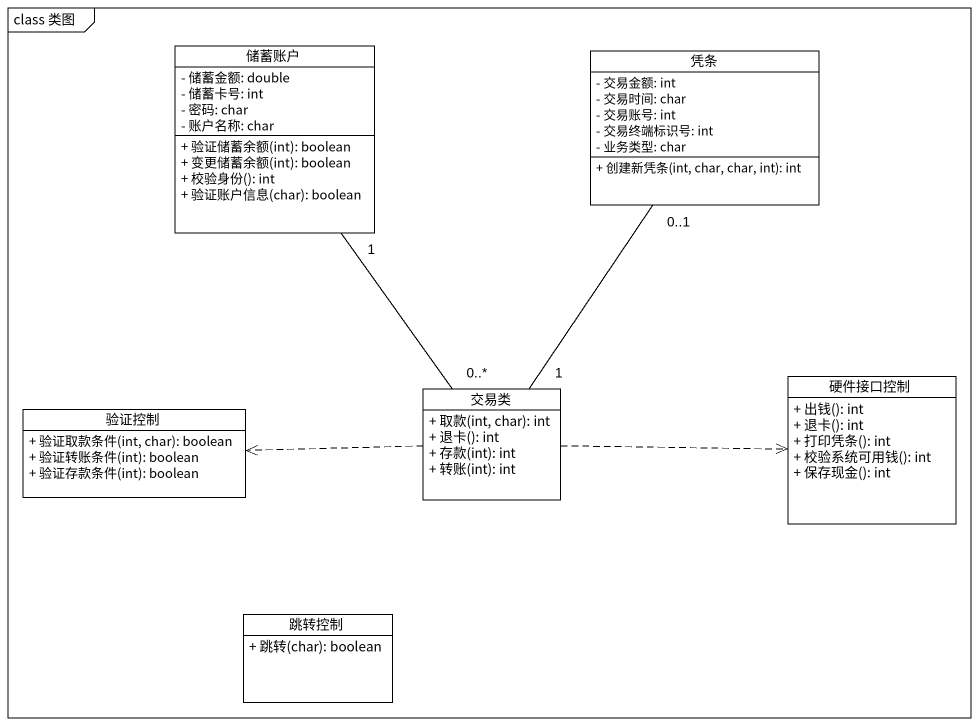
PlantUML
@startuml
mainframe class 类图
hide circle
hide empty members
skinparam classAttributeIconSize 0
class 储蓄账户 {
  - 储蓄金额: double
  - 储蓄卡号: int
  - 密码: char
  - 账户名称: char
  + 验证储蓄余额(int): boolean
  + 变更储蓄余额(int): boolean
  + 校验身份(): int
  + 验证账户信息(char): boolean
}
class 凭条 {
  - 交易金额: int
  - 交易时间: char
  - 交易账号: int
  - 交易终端标识号: int
  - 业务类型: char
  + 创建新凭条(int, char, char, int): int
}
class 硬件接口控制 {
  + 出钱(): int
  + 退卡(): int
  + 打印凭条(): int
  + 校验系统可用钱(): int
  + 保存现金(): int
}
class 验证控制 {
  + 验证取款条件(int, char): boolean
  + 验证转账条件(int): boolean
  + 验证存款条件(int): boolean
}
class 交易类 {
  + 取款(int, char): int
  + 退卡(): int
  + 存款(int): int
  + 转账(int): int
}
class 跳转控制 {
  + 跳转(char): boolean
}
交易类 "0..*" -up- "1" 储蓄账户
交易类 "1" -up- "0..1" 凭条
交易类 .right.> 硬件接口控制
交易类 .left.> 验证控制
@enduml
